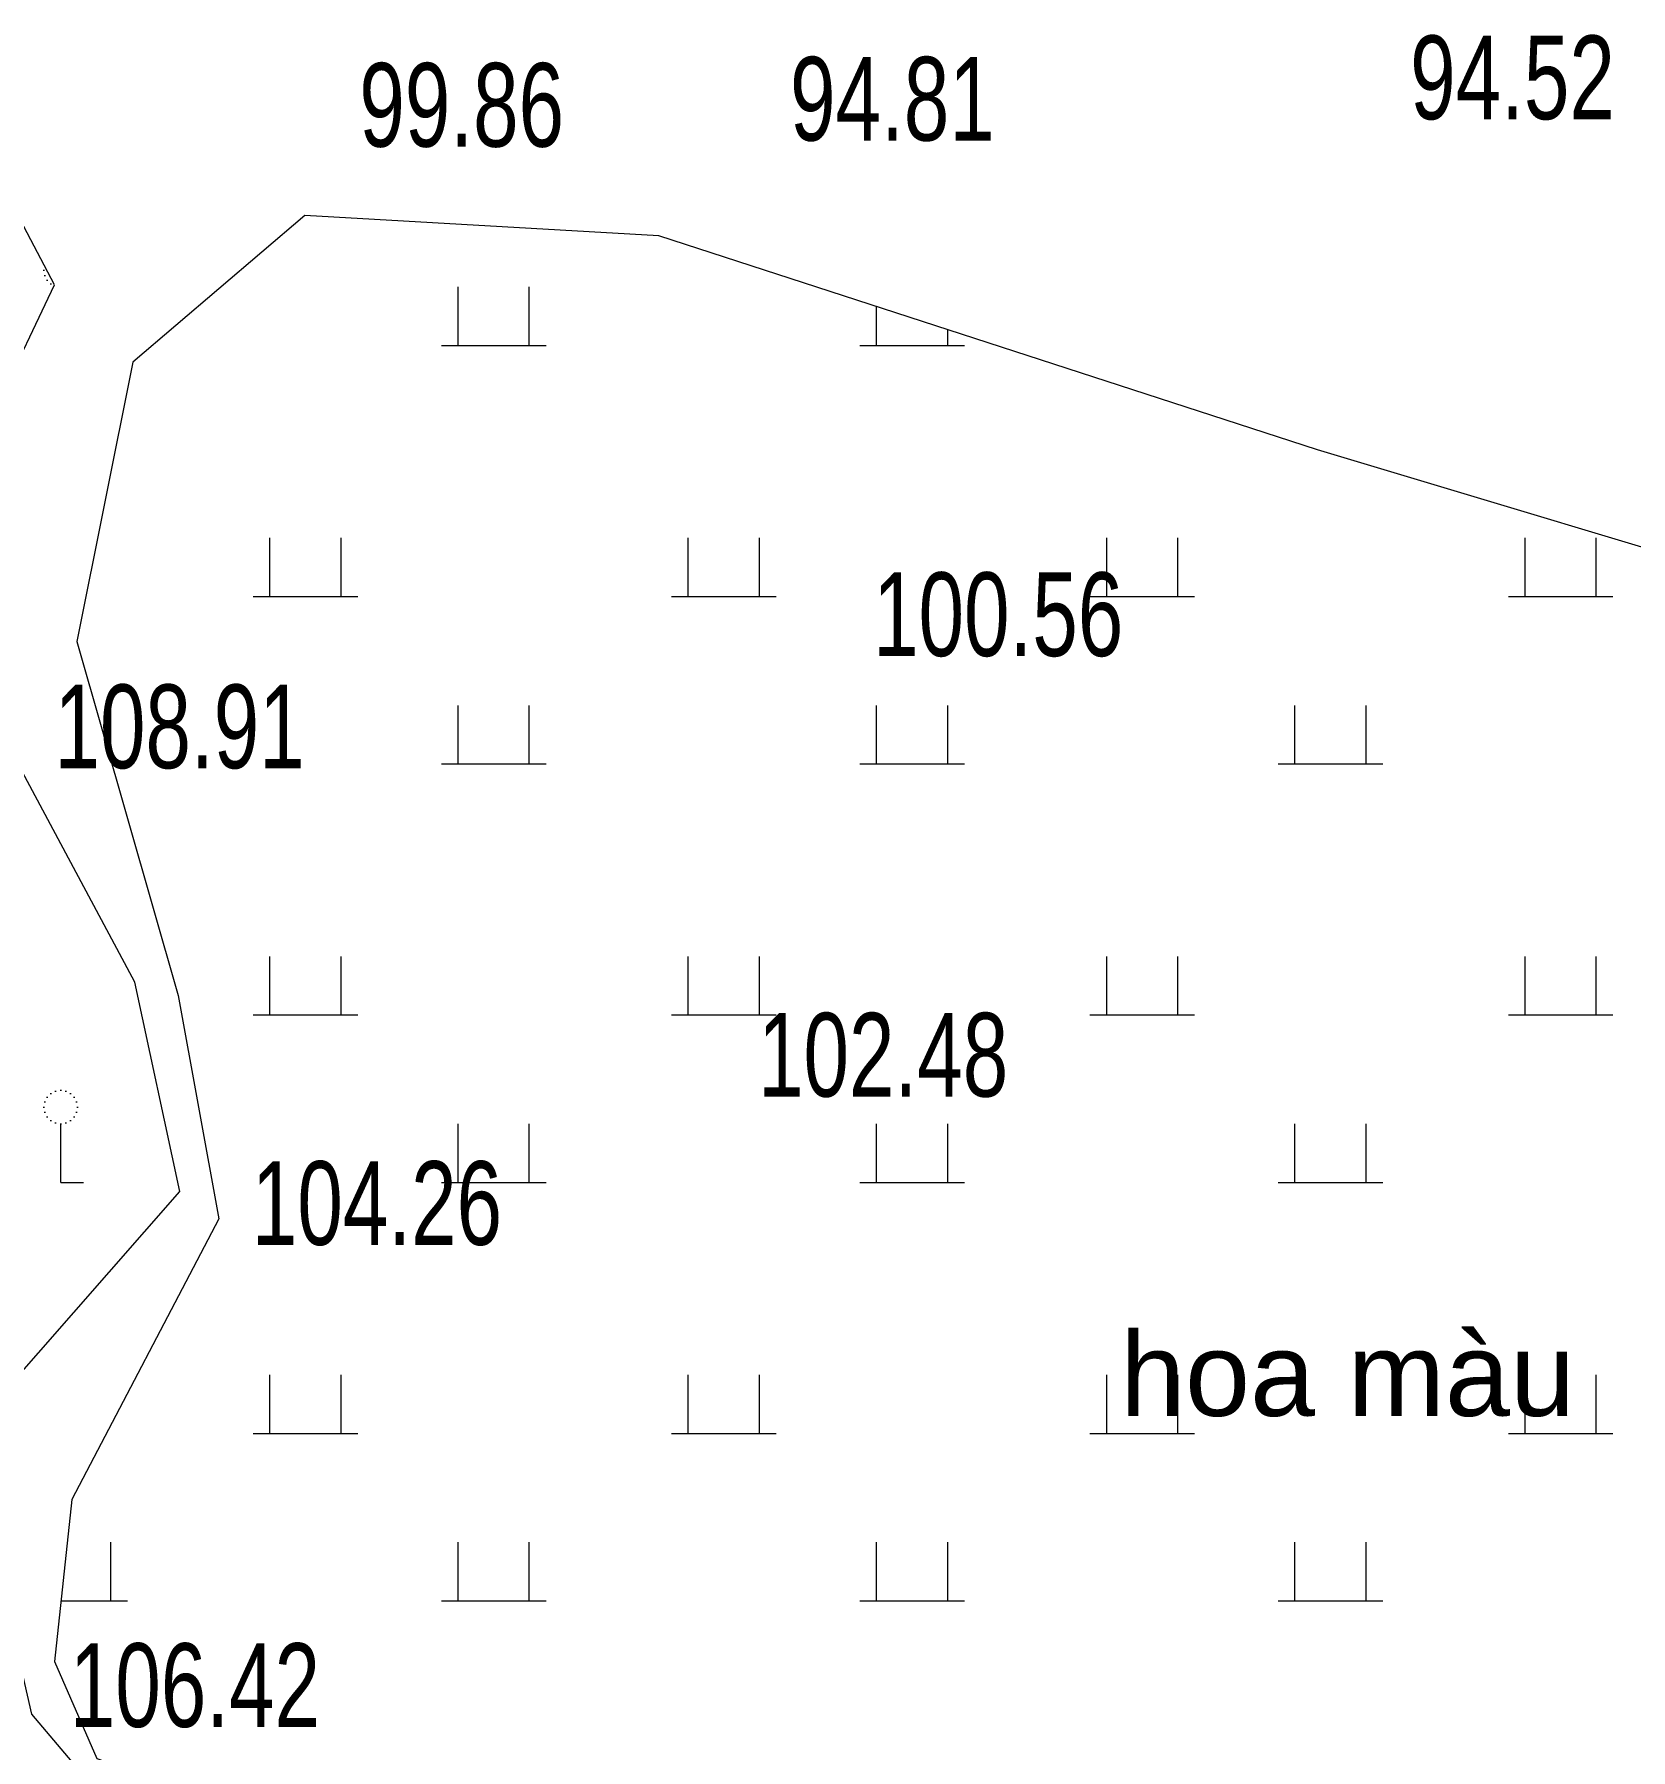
# Model space of a CAD drawing. Header units: metres. Extents: x 431006 to 434411, y 2469261 to 2473208.
# Drawn here: x 432572.8 to 432649.1, y 2471956.9 to 2472038.9 of the extents above; entities that cross this region are included whole.
import ezdxf
from ezdxf.enums import TextEntityAlignment as Align

# ---------------------------------------------------------------- set-up
doc = ezdxf.new("R2010")
doc.units = ezdxf.units.M
doc.header["$MEASUREMENT"] = 0
for name, color, linetype, lineweight in [('1', 8, 'Continuous', 18), ('CAO DO', 8, 'Continuous', 18), ('ranh gioi thuc vat-ks', 8, 'RAO_T_VAT', 18), ('thuc vat-ks', 8, 'Continuous', 18)]:
    doc.layers.add(name, color=color, linetype=linetype, lineweight=lineweight)
doc.styles.add('ks_ten cong trinh', font='')
doc.styles.get("Standard").update_dxf_attribs({"font": 'arial.ttf'})
doc.styles.get('ks_ten cong trinh').set_extended_font_data('.VnArial')
doc.linetypes.add('RAO_T_VAT', pattern='A,0,[133,ltypeshp.shx,S=0.34,R=0,X=-0.17,Y=0],-2,[133,ltypeshp.shx,S=0.08,R=0,X=0,Y=0],-1.5,[133,ltypeshp.shx,S=0.08,R=0,X=0,Y=0],-1.5,[133,ltypeshp.shx,S=0.08,R=0,X=0,Y=0],-2', length=7)

msp = doc.modelspace()

# ---------------------------------------------------------------- hatches: boundary and pattern name
at = {"layer": 'thuc vat-ks'}
h = msp.add_hatch(dxfattribs=at)
h.set_pattern_fill('217B', color=9, scale=20, style=0, pattern_type=2)
h.set_pattern_definition([(0, (14.8, 7.6), (0, 20), [0, -20]), (0, (14.76, 7.848), (0, 20), [0, -20]), (0, (14.648, 8.07), (0, 20), [0, -20]), (0, (14.47, 8.248), (0, 20), [0, -20]), (0, (14.248, 8.36), (0, 20), [0, -20]), (0, (14, 8.4), (0, 20), [0, -20]), (0, (13.752, 8.36), (0, 20), [0, -20]), (0, (13.53, 8.248), (0, 20), [0, -20]), (0, (13.352, 8.07), (0, 20), [0, -20]), (0, (13.24, 7.848), (0, 20), [0, -20]), (0, (13.2, 7.6), (0, 20), [0, -20]), (0, (13.24, 7.352), (0, 20), [0, -20]), (0, (13.352, 7.13), (0, 20), [0, -20]), (0, (13.53, 6.952), (0, 20), [0, -20]), (0, (13.752, 6.84), (0, 20), [0, -20]), (0, (14, 6.8), (0, 20), [0, -20]), (0, (14.248, 6.84), (0, 20), [0, -20]), (0, (14.47, 6.952), (0, 20), [0, -20]), (0, (14.648, 7.13), (0, 20), [0, -20]), (0, (14.76, 7.352), (0, 20), [0, -20]), (0, (6.76, 15.352), (0, 20), [0, -20]), (0, (6.648, 15.13), (0, 20), [0, -20]), (0, (6.47, 14.952), (0, 20), [0, -20]), (0, (6.248, 14.84), (0, 20), [0, -20]), (0, (6, 14.8), (0, 20), [0, -20]), (0, (5.752, 14.84), (0, 20), [0, -20]), (0, (5.53, 14.952), (0, 20), [0, -20]), (0, (5.352, 15.13), (0, 20), [0, -20]), (0, (5.24, 15.352), (0, 20), [0, -20]), (0, (5.2, 15.6), (0, 20), [0, -20]), (0, (5.24, 15.848), (0, 20), [0, -20]), (0, (5.352, 16.07), (0, 20), [0, -20]), (0, (5.53, 16.248), (0, 20), [0, -20]), (0, (5.752, 16.36), (0, 20), [0, -20]), (0, (6, 16.4), (0, 20), [0, -20]), (0, (6.248, 16.36), (0, 20), [0, -20]), (0, (6.47, 16.248), (0, 20), [0, -20]), (0, (6.648, 16.07), (0, 20), [0, -20]), (0, (6.76, 15.848), (0, 20), [0, -20]), (0, (6.8, 15.6), (0, 20), [0, -20]), (0, (14, 4), (0, 20), [1.086, -18.914]), (0, (6, 12), (0, 20), [1.086, -18.914]), (90, (14, 4), (-20, 1e-15), [2.8, -17.2]), (90, (6, 12), (-20, 1e-15), [2.8, -17.2])])
h.paths.add_polyline_path([(432480.26, 2471917.341), (432469.022, 2471875.687), (432471.225, 2471863.143), (432483.353, 2471839.338), (432495.692, 2471834.936), (432508.473, 2471832.956), (432519.931, 2471834.276), (432534.694, 2471846.16), (432547.254, 2471863.987), (432561.148, 2471864.23), (432603.455, 2471828.137), (432614.253, 2471835.62), (432621.083, 2471846.184), (432618.66, 2471858.948), (432612.931, 2471862.69), (432599.048, 2471861.149), (432594.421, 2471857.188), (432586.048, 2471863.35), (432577.675, 2471873.694), (432600.619, 2471895.558), (432610.314, 2471909.423), (432608.339, 2471929.756), (432597.321, 2471945.382), (432578.592, 2471951.544), (432572.642, 2471958.587), (432569.557, 2471972.012), (432579.71, 2471983.57), (432577.565, 2471993.577), (432569.357, 2472008.898), (432568.383, 2472015.703), (432573.719, 2472026.914), (432570.605, 2472032.789), (432563.685, 2472031.752), (432544.308, 2472022.249), (432528.218, 2472010.326), (432532.882, 2471986.414), (432524.741, 2471981.019), (432536.766, 2471946.977), (432535.286, 2471936.736), (432525.187, 2471932.238), (432517.011, 2471933.049), (432506.246, 2471938.963), (432495.05, 2471936.167), (432488.053, 2471931.329)])
h = msp.add_hatch(dxfattribs=at)
h.set_pattern_fill('223', color=9, scale=20, style=0, pattern_type=2)
h.set_pattern_definition([(0, (12.2, 4), (0, 20), [5, -15]), (0, (3.2, 12), (0, 20), [5, -15]), (90, (13, 4), (-20, 1e-15), [2.8, -17.2]), (90, (4, 12), (-20, 1e-15), [2.8, -17.2]), (90, (7.4, 12), (-20, 1e-15), [2.8, -17.2]), (90, (16.4, 4), (-20, 1e-15), [2.8, -17.2])])
h.paths.add_polyline_path([(432690.201, 2471963.922), (432657.553, 2472011.989), (432634.091, 2472019.024), (432602.609, 2472029.255), (432585.68, 2472030.221), (432577.458, 2472023.217), (432574.792, 2472009.858), (432579.629, 2471992.95), (432581.567, 2471982.262), (432574.549, 2471968.853), (432573.714, 2471961.111), (432575.741, 2471956.466), (432593.642, 2471950.224), (432604.971, 2471942.84), (432613.549, 2471932.063), (432620.873, 2471910.422), (432622.094, 2471904.936), (432627.587, 2471905.851), (432652.61, 2471922.005), (432661.155, 2471921.7), (432712.423, 2471897.926), (432717.611, 2471900.06), (432736.836, 2471916.823), (432735.616, 2471922.309), (432720.968, 2471929.929), (432711.508, 2471936.025), (432693.808, 2471930.234), (432678.855, 2471929.929), (432657.798, 2471933.891), (432650.779, 2471943.645), (432651.39, 2471952.788)])

# ---------------------------------------------------------------- linework, layer by layer
at = {"layer": 'ranh gioi thuc vat-ks', "color": 9, "lineweight": 0, "ltscale": 3}
for points in [[(432577.675, 2471873.694), (432600.619, 2471895.558), (432610.314, 2471909.423), (432608.339, 2471929.756), (432597.321, 2471945.382), (432578.592, 2471951.544), (432572.642, 2471958.587), (432569.557, 2471972.012), (432579.71, 2471983.57), (432577.565, 2471993.577), (432569.357, 2472008.898), (432568.383, 2472015.703), (432573.719, 2472026.914), (432570.605, 2472032.789), (432563.685, 2472031.752), (432544.308, 2472022.249), (432528.218, 2472010.326), (432532.882, 2471986.414), (432524.741, 2471981.019), (432536.766, 2471946.977), (432535.286, 2471936.736), (432525.187, 2471932.238), (432517.011, 2471933.049)], [(432657.553, 2472011.989), (432634.091, 2472019.024), (432602.609, 2472029.255), (432585.68, 2472030.221), (432577.458, 2472023.217), (432574.792, 2472009.858), (432579.629, 2471992.95), (432581.567, 2471982.262), (432574.549, 2471968.853), (432573.714, 2471961.111), (432575.741, 2471956.466), (432593.642, 2471950.224), (432604.971, 2471942.84), (432613.549, 2471932.063), (432620.873, 2471910.422), (432622.094, 2471904.936), (432627.587, 2471905.851), (432652.61, 2471922.005)]]:
    msp.add_lwpolyline(points, dxfattribs=at)

# ---------------------------------------------------------------- texts
at = {"layer": '1', "color": 9, "linetype": 'Continuous', "style": 'ks_ten cong trinh'}
msp.add_text('hoa mµu', height=4, dxfattribs=at).set_placement((432635.524, 2471972.847), align=Align.CENTER)
at = {"layer": 'CAO DO', "color": 9, "lineweight": 0, "width": 0.7}
for s, p in [('94.52', (432638.518, 2472034.829, 94.519)), ('94.81', (432608.877, 2472033.808, 94.814)), ('99.86', (432588.289, 2472033.517, 99.86)), ('100.56', (432612.844, 2472009.169, 100.557)), ('108.91', (432573.715, 2472003.808, 108.908)), ('102.48', (432607.345, 2471988.113, 102.48)), ('104.26', (432583.151, 2471981.024, 104.26)), ('106.42', (432574.449, 2471957.981, 106.421))]:
    msp.add_text(s, height=4, dxfattribs=at).set_placement(p)

doc.saveas('drawing.dxf')
